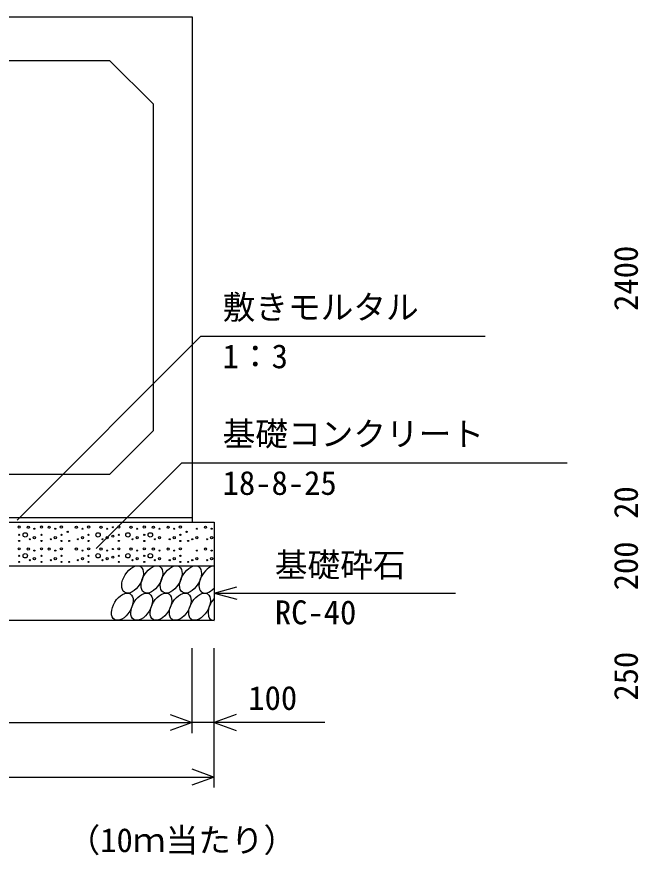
# Model space of a CAD drawing. Units: millimetres, scale not verified. Extents: x -100800 to 100800, y -35640 to 35640.
# Drawn here: x 29543 to 32397, y 13962 to 17810 of the extents above; entities that cross this region are included whole.
import ezdxf
from ezdxf.enums import TextEntityAlignment as Align

# ---------------------------------------------------------------- set-up
doc = ezdxf.new("R2010")
doc.units = ezdxf.units.MM
doc.header["$LTSCALE"] = 120
for name, color, linetype, lineweight in [('0-0_DIM', 7, 'Continuous', 25), ('0-2_HATCH', 6, 'Continuous', 25), ('0-5_OUTLINE', 3, 'Continuous', 25), ('0-7_TXT', 7, 'Continuous', 25)]:
    doc.layers.add(name, color=color, linetype=linetype, lineweight=lineweight)
doc.styles.add('ＭＳ ゴシック', font='')
doc.styles.get('ＭＳ ゴシック').set_extended_font_data('MS Gothic')

msp = doc.modelspace()

# ---------------------------------------------------------------- linework, layer by layer
at = {"layer": '0-0_DIM'}
for p, q in [((30389, 16344.2), (29544.9, 15500.2)), ((30389, 16344.2), (31694.7, 16344.2)), ((30301.3, 15763.1), (29908.5, 15370.3)), ((30301.3, 15763.1), (32070.3, 15763.1)), ((30449.1, 15165.3), (30553.4, 15193.3)), ((30449.1, 15165.3), (31558, 15165.3)), ((30449.1, 15165.3), (30553.4, 15137.3)), ((30349.1, 14523.1), (30349.1, 14912.7)), ((30449.1, 14273.1), (30449.1, 14912.7)), ((27689.1, 14571.1), (30349.1, 14571.1)), ((27589.1, 14321.1), (30449.1, 14321.1))]:
    msp.add_line(p, q, dxfattribs=at)
for points in [[(30247.6, 14608), (30349.1, 14571.1), (30247.6, 14534.1)], [(30550.6, 14608), (30449.1, 14571.1), (30550.6, 14534.1)], [(30957.1, 14571.1), (30449.1, 14571.1), (30349.1, 14571.1)], [(30347.6, 14358), (30449.1, 14321.1), (30347.6, 14284.1)]]:
    msp.add_lwpolyline(points, dxfattribs=at)
at = {"layer": '0-2_HATCH'}
for centre, radius in [((29554.3, 15468.4), 5), ((29596.1, 15467.5), 5), ((29657, 15468.4), 5), ((29692.3, 15467.5), 5), ((29748.4, 15468.4), 5), ((29817.1, 15467.5), 5), ((29873.2, 15468.4), 5), ((29930.5, 15467.5), 5), ((29984.7, 15467.5), 2.5), ((30012, 15468.4), 5), ((30067.9, 15467.5), 5), ((30128.9, 15468.4), 5), ((30170.6, 15467.5), 5), ((30238.4, 15467.5), 5), ((30294.5, 15468.4), 5), ((30410.2, 15467.5), 5), ((29554.3, 15432.5), 2.5), ((29582.1, 15432.5), 10), ((29624.1, 15460.5), 2.5), ((29657, 15432.5), 2.5), ((29720.3, 15460.5), 2.5), ((29748.4, 15432.5), 2.5), ((29777.2, 15446.5), 2.5), ((29845.1, 15460.5), 2.5), ((29873.2, 15432.5), 2.5), ((29916.5, 15432.5), 10), ((29958.6, 15460.5), 2.5), ((29984.7, 15426.3), 5), ((30012, 15432.5), 2.5), ((30053.9, 15432.5), 10), ((30096, 15460.5), 2.5), ((30128.9, 15432.5), 2.5), ((30156.6, 15432.5), 10), ((30198.7, 15460.5), 2.5), ((30266.4, 15460.5), 2.5), ((30294.5, 15432.5), 2.5), ((30323.4, 15446.5), 2.5), ((30370.4, 15460.5), 2.5), ((30438.2, 15460.5), 2.5), ((29554.3, 15404.4), 2.5), ((29603.1, 15412.3), 2.5), ((29624.1, 15419.3), 5), ((29657, 15404.4), 2.5), ((29699.3, 15412.3), 2.5), ((29720.3, 15419.3), 5), ((29748.4, 15404.4), 2.5), ((29784.2, 15404.4), 2.5), ((29824.1, 15412.3), 2.5), ((29845.1, 15419.3), 5), ((29873.2, 15404.4), 2.5), ((29937.5, 15412.3), 2.5), ((29958.6, 15419.3), 5), ((30012, 15404.4), 2.5), ((30075, 15412.3), 2.5), ((30096, 15419.3), 5), ((30128.9, 15404.4), 2.5), ((30177.6, 15412.3), 2.5), ((30198.7, 15419.3), 5), ((30245.4, 15412.3), 2.5), ((30266.4, 15419.3), 5), ((30294.5, 15404.4), 2.5), ((30330.4, 15404.4), 2.5), ((30349.4, 15412.3), 2.5), ((30370.4, 15419.3), 5), ((30417.2, 15412.3), 2.5), ((30438.2, 15419.3), 5), ((29554.3, 15368.4), 5), ((29596.1, 15367.5), 5), ((29624.1, 15360.5), 2.5), ((29657, 15368.4), 5), ((29692.3, 15367.5), 5), ((29720.3, 15360.5), 2.5), ((29748.4, 15368.4), 5), ((29817.1, 15367.5), 5), ((29845.1, 15360.5), 2.5), ((29873.2, 15368.4), 5), ((29930.5, 15367.5), 5), ((29958.6, 15360.5), 2.5), ((29984.7, 15367.5), 2.5), ((30012, 15368.4), 5), ((30067.9, 15367.5), 5), ((30096, 15360.5), 2.5), ((30128.9, 15368.4), 5), ((30170.6, 15367.5), 5), ((30198.7, 15360.5), 2.5), ((30238.4, 15367.5), 5), ((30266.4, 15360.5), 2.5), ((30294.5, 15368.4), 5), ((30370.4, 15360.5), 2.5), ((30410.2, 15367.5), 5), ((30438.2, 15360.5), 2.5), ((29554.3, 15336.4), 2.5), ((29582.1, 15336.4), 10), ((29603.1, 15316.2), 2.5), ((29624.1, 15323.2), 5), ((29657, 15336.4), 2.5), ((29699.3, 15316.2), 2.5), ((29720.3, 15323.2), 5), ((29748.4, 15336.4), 2.5), ((29824.1, 15316.2), 2.5), ((29845.1, 15323.2), 5), ((29873.2, 15336.4), 2.5), ((29916.5, 15336.4), 10), ((29937.5, 15316.2), 2.5), ((29958.6, 15323.2), 5), ((29984.7, 15330.2), 5), ((30012, 15336.4), 2.5), ((30053.9, 15336.4), 10), ((30075, 15316.2), 2.5), ((30096, 15323.2), 5), ((30128.9, 15336.4), 2.5), ((30156.6, 15336.4), 10), ((30177.6, 15316.2), 2.5), ((30198.7, 15323.2), 5), ((30245.4, 15316.2), 2.5), ((30266.4, 15323.2), 5), ((30294.5, 15336.4), 2.5), ((30349.4, 15316.2), 2.5), ((30370.4, 15323.2), 5), ((30417.2, 15316.2), 2.5), ((30438.2, 15323.2), 5), ((29554.3, 15308.4), 2.5), ((29657, 15308.4), 2.5), ((29748.4, 15308.4), 2.5), ((29784.2, 15308.4), 2.5), ((29873.2, 15308.4), 2.5), ((30012, 15308.4), 2.5), ((30128.9, 15308.4), 2.5), ((30294.5, 15308.4), 2.5), ((30330.4, 15308.4), 2.5)]:
    msp.add_circle(centre, radius, dxfattribs=at)
for centre in [(30075, 15227.8), (30163.7, 15227.8), (30252.4, 15227.8), (30341.1, 15227.8), (30027.9, 15102.8), (30116.6, 15102.8), (30205.3, 15102.8), (30294, 15102.8), (30382.7, 15102.8)]:
    msp.add_ellipse(centre, major_axis=(36.4, 58.9), ratio=0.5792, dxfattribs=at)
for centre, start_param, end_param in [((30429.8, 15227.8), 0.419949, 4.357003), ((30471.4, 15102.8), 1.28053, 3.496422)]:
    msp.add_ellipse(centre, major_axis=(36.4, 58.9), ratio=0.5792, start_param=start_param, end_param=end_param, dxfattribs=at)
at = {"layer": '0-5_OUTLINE'}
for p, q in [((28069.1, 17610.3), (29969.1, 17610.3)), ((30169.1, 17410.3), (29969.1, 17610.3)), ((30169.1, 17410.3), (30169.1, 15910.3)), ((30169.1, 15910.3), (29969.1, 15710.3)), ((29969.1, 15710.3), (28069.1, 15710.3)), ((30349.1, 15510.3), (27689.1, 15510.3)), ((27589.1, 15490.3), (30449.1, 15490.3)), ((30449.1, 15490.3), (30449.1, 15040.3)), ((27589.1, 15290.3), (30449.1, 15290.3)), ((27589.1, 15040.3), (30449.1, 15040.3))]:
    msp.add_line(p, q, dxfattribs=at)
msp.add_lwpolyline([(27689.1, 17810.3), (30349.1, 17810.3), (30349.1, 15490.3)], dxfattribs=at)

# ---------------------------------------------------------------- texts
at = {"layer": '0-0_DIM', "style": 'ＭＳ ゴシック'}
for s, p in [('2400', (32428, 16460.3)), ('20', (32428, 15506.2)), ('200', (32428, 15177.8)), ('250', (32428, 14671.5))]:
    msp.add_text(s, height=110, rotation=90, dxfattribs=at).set_placement(p, align=Align.BOTTOM_LEFT)
for s, p in [('敷きモルタル', (30488.6, 16389.2)), ('1：3', (30488.6, 16164)), ('基礎コンクリート', (30488.6, 15808)), ('18-8-25', (30488.6, 15582.9)), ('基礎砕石', (30728.3, 15206.5)), ('RC-40', (30728.3, 14988.9)), ('100', (30606.5, 14596.1))]:
    msp.add_text(s, height=110, dxfattribs=at).set_placement(p, align=Align.BOTTOM_LEFT)
at = {"layer": '0-7_TXT', "style": 'ＭＳ ゴシック'}
msp.add_text('（10ｍ当たり）', height=110, dxfattribs=at).set_placement((29776.6, 13943.6), align=Align.BOTTOM_LEFT)

doc.saveas('drawing.dxf')
